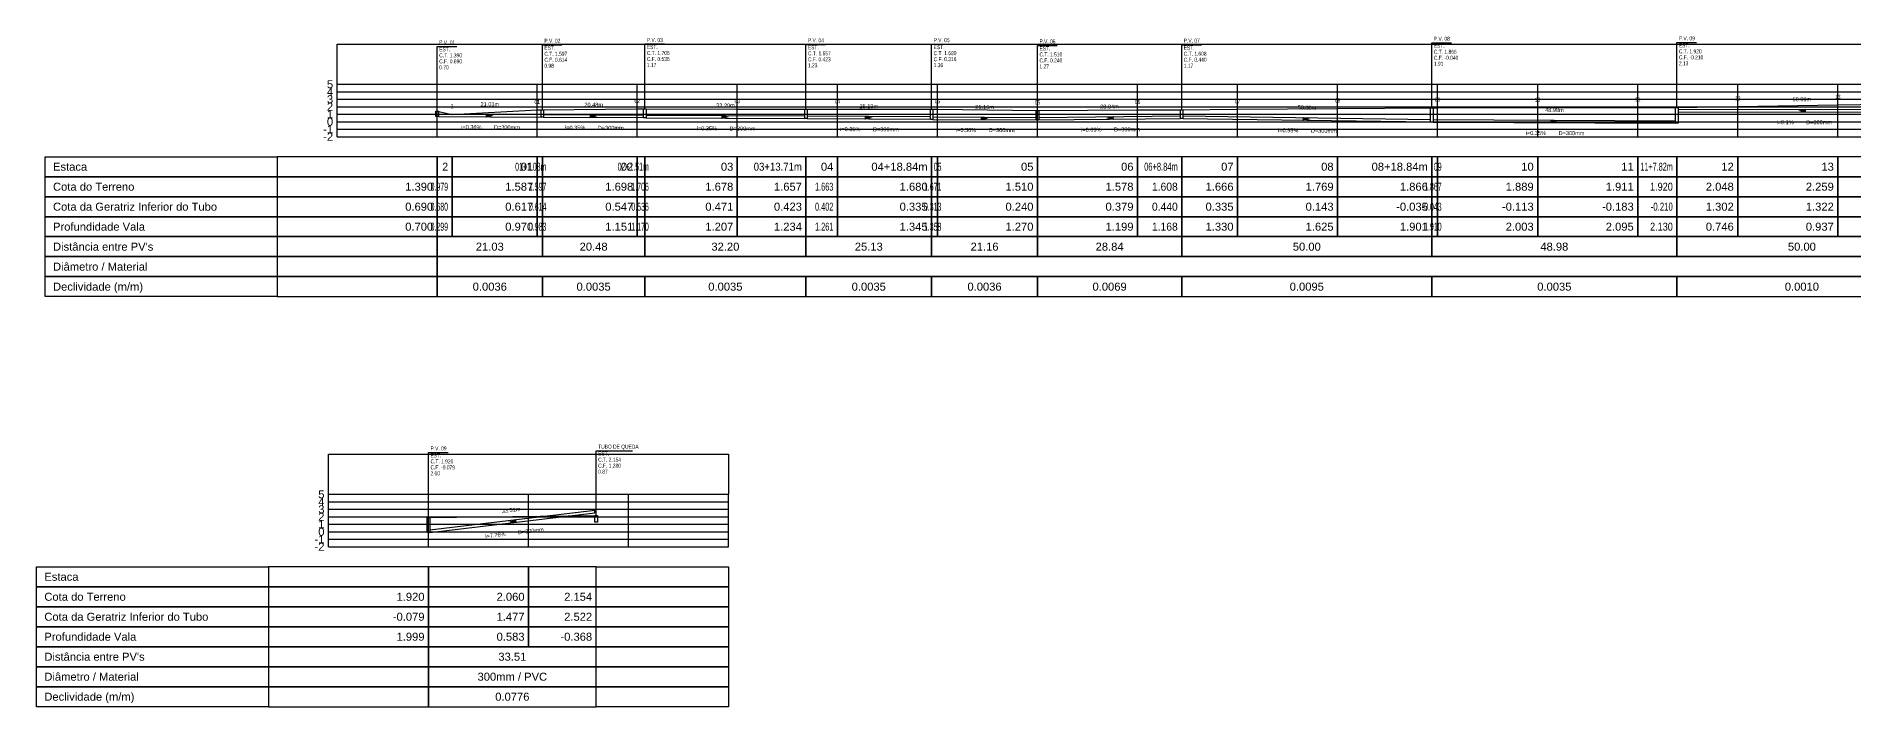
# Model space of a CAD drawing. Extents: x -160 to 364724, y -100 to 7353297.
# Drawn here: x 360041.5 to 360404.8, y 7350579.2 to 7350713.3 of the extents above; entities that cross this region are included whole.
import ezdxf
from ezdxf.enums import TextEntityAlignment as Align

# ---------------------------------------------------------------- set-up
doc = ezdxf.new("R2010")
doc.units = 0
doc.header["$LTSCALE"] = 5
for name, color, linetype in [('PS_IND_COMPRIMENTO', 7, 'Continuous'), ('PS_IND_DIAMETRO', 7, 'Continuous'), ('PS_IND_FLUXO', 3, 'Continuous'), ('PS_IND_INCLINACAO', 7, 'Continuous'), ('PS_PERFIL_CAIXAS', 7, 'Continuous'), ('PS_PERFIL_COTA_LIN', 7, 'Continuous'), ('PS_PERFIL_COTA_TXT', 5, 'Continuous'), ('PS_PERFIL_GRADE', 8, 'Continuous'), ('PS_PERFIL_TERRENO', 3, 'Continuous'), ('PS_PERFIL_TUBO', 7, 'Continuous'), ('PS_PONTOS_IDENTIFICACAO_LIN', 7, 'Continuous'), ('PS_PONTOS_IDENTIFICACAO_TXT', 7, 'Continuous')]:
    doc.layers.add(name, color=color, linetype=linetype)
doc.styles.get("Standard").update_dxf_attribs({"font": 'arial.ttf'})

# ---------------------------------------------------------------- blocks, each defined once
blk = doc.blocks.new('*U307')
at = {"layer": 'PS_PERFIL_GRADE', "linetype": 'Continuous'}
for p, q in [((0, 0), (0, 10.5)), ((0, 10.5), (760, 10.5)), ((0, 9), (760, 9)), ((0, 7.5), (760, 7.5)), ((20, 0), (20, 10.5)), ((40, 0), (40, 10.5)), ((60, 0), (60, 10.5)), ((80, 0), (80, 10.5)), ((100, 0), (100, 10.5)), ((120, 0), (120, 10.5)), ((140, 0), (140, 10.5)), ((160, 0), (160, 10.5)), ((180, 0), (180, 10.5)), ((200, 0), (200, 10.5)), ((220, 0), (220, 10.5)), ((240, 0), (240, 10.5)), ((260, 0), (260, 10.5)), ((280, 0), (280, 10.5)), ((300, 0), (300, 10.5)), ((320, 0), (320, 10.5)), ((340, 0), (340, 10.5)), ((360, 0), (360, 10.5)), ((380, 0), (380, 10.5)), ((400, 0), (400, 10.5)), ((420, 0), (420, 10.5)), ((440, 0), (440, 10.5)), ((460, 0), (460, 10.5)), ((480, 0), (480, 10.5)), ((500, 0), (500, 10.5)), ((520, 0), (520, 10.5)), ((540, 0), (540, 10.5)), ((560, 0), (560, 10.5)), ((580, 0), (580, 10.5)), ((600, 0), (600, 10.5)), ((620, 0), (620, 10.5)), ((640, 0), (640, 10.5)), ((660, 0), (660, 10.5)), ((680, 0), (680, 10.5)), ((700, 0), (700, 10.5)), ((720, 0), (720, 10.5)), ((740, 0), (740, 10.5)), ((760, 0), (760, 10.5)), ((0, 6), (760, 6)), ((0, 4.5), (760, 4.5)), ((0, 3), (760, 3)), ((0, 1.5), (760, 1.5)), ((0, 0), (760, 0))]:
    blk.add_line(p, q, dxfattribs=at)
blk.add_lwpolyline([(0, 10.5), (0, 18.5), (760, 18.5), (760, 10.5)], dxfattribs=at)
at = {"layer": 'PS_PERFIL_GRADE'}
for s, p in [('5', (-0.8, 10.5)), ('4', (-0.8, 9)), ('3', (-0.8, 7.5)), ('0', (-0.8, 3)), ('2', (-0.8, 6)), ('1', (-0.8, 4.5)), ('-1', (-0.8, 1.5)), ('-2', (-0.8, 0))]:
    blk.add_text(s, height=1.6, dxfattribs=at).set_placement(p, align=Align.MIDDLE_RIGHT)
blk = doc.blocks.new('*U310')
at = {"layer": 'PS_PERFIL_GRADE', "linetype": 'Continuous'}
for p, q in [((0, 0), (0, 10.5)), ((0, 10.5), (80, 10.5)), ((0, 9), (80, 9)), ((0, 7.5), (80, 7.5)), ((20, 0), (20, 10.5)), ((40, 0), (40, 10.5)), ((60, 0), (60, 10.5)), ((80, 0), (80, 10.5)), ((0, 6), (80, 6)), ((0, 4.5), (80, 4.5)), ((0, 3), (80, 3)), ((0, 1.5), (80, 1.5)), ((0, 0), (80, 0))]:
    blk.add_line(p, q, dxfattribs=at)
blk.add_lwpolyline([(0, 10.5), (0, 18.5), (80, 18.5), (80, 10.5)], dxfattribs=at)
at = {"layer": 'PS_PERFIL_GRADE'}
for s, p in [('5', (-0.8, 10.5)), ('4', (-0.8, 9)), ('3', (-0.8, 7.5)), ('0', (-0.8, 3)), ('2', (-0.8, 6)), ('1', (-0.8, 4.5)), ('-1', (-0.8, 1.5)), ('-2', (-0.8, 0))]:
    blk.add_text(s, height=1.6, dxfattribs=at).set_placement(p, align=Align.MIDDLE_RIGHT)

msp = doc.modelspace()

# ---------------------------------------------------------------- linework, layer by layer
at = {"layer": 'PS_IND_FLUXO'}
for points in [[(360131.328, 7350697.426, 0.8, 0, 0), (360132.928, 7350697.417, 0, 0, 0)], [(360152.083, 7350697.315, 0.8, 0, 0), (360153.682, 7350697.306, 0, 0, 0)], [(360178.424, 7350697.167, 0.8, 0, 0), (360180.024, 7350697.158, 0, 0, 0)], [(360207.09, 7350697.016, 0.8, 0, 0), (360208.69, 7350697.008, 0, 0, 0)], [(360230.234, 7350696.865, 0.8, 0, 0), (360231.834, 7350696.856, 0, 0, 0)], [(360256.834, 7350696.962, 0.8, 0, 0), (360255.234, 7350696.945, 0, 0, 0)], [(360294.657, 7350696.758, 0.8, 0, 0), (360296.257, 7350696.735, 0, 0, 0)], [(360344.145, 7350696.26, 0.8, 0, 0), (360345.745, 7350696.251, 0, 0, 0)], [(360395.232, 7350698.417, 0.8, 0, 0), (360393.632, 7350698.414, 0, 0, 0)], [(360137.43, 7350616.315, 0.8, 0, 0), (360135.841, 7350616.127, 0, 0, 0)]]:
    msp.add_lwpolyline(points, format="xyseb", dxfattribs=at)
at = {"layer": 'PS_PERFIL_CAIXAS', "linetype": 'Continuous'}
for points in [[(360121.362, 7350698.303), (360121.862, 7350698.303), (360121.862, 7350697.253), (360121.362, 7350697.253)], [(360142.393, 7350698.614), (360142.893, 7350698.614), (360142.893, 7350697.139), (360142.393, 7350697.139)], [(360162.872, 7350698.777), (360163.372, 7350698.777), (360163.372, 7350697.022), (360162.872, 7350697.022)], [(360195.076, 7350698.704), (360195.576, 7350698.704), (360195.576, 7350696.853), (360195.076, 7350696.853)], [(360220.205, 7350698.738), (360220.705, 7350698.738), (360220.705, 7350696.692), (360220.205, 7350696.692)], [(360241.362, 7350698.483), (360241.862, 7350698.483), (360241.862, 7350696.578), (360241.362, 7350696.578)], [(360270.207, 7350698.63), (360270.707, 7350698.63), (360270.707, 7350696.878), (360270.207, 7350696.878)], [(360320.207, 7350699.017), (360320.707, 7350699.017), (360320.707, 7350696.158), (360320.207, 7350696.158)], [(360369.182, 7350699.098), (360369.682, 7350699.098), (360369.682, 7350695.903), (360369.182, 7350695.903)], [(360119.629, 7350617.044), (360120.129, 7350617.044), (360120.129, 7350614.045), (360119.629, 7350614.045)], [(360153.142, 7350617.395), (360153.642, 7350617.395), (360153.642, 7350616.084), (360153.142, 7350616.084)]]:
    msp.add_lwpolyline(points, close=True, dxfattribs=at)
at = {"layer": 'PS_PERFIL_COTA_LIN', "linetype": 'Continuous'}
for points in [[(360089.612, 7350689.218), (360089.612, 7350685.218), (360043.212, 7350685.218), (360043.212, 7350689.218)], [(360089.612, 7350689.218), (360089.612, 7350685.218), (360121.612, 7350685.218), (360121.612, 7350689.218)], [(360121.612, 7350689.218), (360121.612, 7350685.218), (360124.587, 7350685.218), (360124.587, 7350689.218)], [(360124.587, 7350689.218), (360124.587, 7350685.218), (360141.612, 7350685.218), (360141.612, 7350689.218)], [(360141.612, 7350689.218), (360141.612, 7350685.218), (360142.643, 7350685.218), (360142.643, 7350689.218)], [(360142.643, 7350689.218), (360142.643, 7350685.218), (360161.612, 7350685.218), (360161.612, 7350689.218)], [(360161.612, 7350689.218), (360161.612, 7350685.218), (360163.122, 7350685.218), (360163.122, 7350689.218)], [(360163.122, 7350689.218), (360163.122, 7350685.218), (360181.612, 7350685.218), (360181.612, 7350689.218)], [(360181.612, 7350689.218), (360181.612, 7350685.218), (360195.326, 7350685.218), (360195.326, 7350689.218)], [(360195.326, 7350689.218), (360195.326, 7350685.218), (360201.612, 7350685.218), (360201.612, 7350689.218)], [(360201.612, 7350689.218), (360201.612, 7350685.218), (360220.455, 7350685.218), (360220.455, 7350689.218)], [(360220.455, 7350689.218), (360220.455, 7350685.218), (360221.612, 7350685.218), (360221.612, 7350689.218)], [(360221.612, 7350689.218), (360221.612, 7350685.218), (360241.612, 7350685.218), (360241.612, 7350689.218)], [(360241.612, 7350689.218), (360241.612, 7350685.218), (360261.612, 7350685.218), (360261.612, 7350689.218)], [(360261.612, 7350689.218), (360261.612, 7350685.218), (360270.457, 7350685.218), (360270.457, 7350689.218)], [(360270.457, 7350689.218), (360270.457, 7350685.218), (360281.612, 7350685.218), (360281.612, 7350689.218)], [(360281.612, 7350689.218), (360281.612, 7350685.218), (360301.612, 7350685.218), (360301.612, 7350689.218)], [(360301.612, 7350689.218), (360301.612, 7350685.218), (360320.457, 7350685.218), (360320.457, 7350689.218)], [(360320.457, 7350689.218), (360320.457, 7350685.218), (360321.612, 7350685.218), (360321.612, 7350689.218)], [(360321.612, 7350689.218), (360321.612, 7350685.218), (360341.612, 7350685.218), (360341.612, 7350689.218)], [(360341.612, 7350689.218), (360341.612, 7350685.218), (360361.612, 7350685.218), (360361.612, 7350689.218)], [(360361.612, 7350689.218), (360361.612, 7350685.218), (360369.432, 7350685.218), (360369.432, 7350689.218)], [(360369.432, 7350689.218), (360369.432, 7350685.218), (360381.612, 7350685.218), (360381.612, 7350689.218)], [(360381.612, 7350689.218), (360381.612, 7350685.218), (360401.612, 7350685.218), (360401.612, 7350689.218)], [(360401.612, 7350689.218), (360401.612, 7350685.218), (360419.432, 7350685.218), (360419.432, 7350689.218)], [(360089.612, 7350685.218), (360089.612, 7350681.218), (360043.212, 7350681.218), (360043.212, 7350685.218)], [(360089.612, 7350685.218), (360089.612, 7350681.218), (360121.612, 7350681.218), (360121.612, 7350685.218)], [(360121.612, 7350685.218), (360121.612, 7350681.218), (360124.587, 7350681.218), (360124.587, 7350685.218)], [(360124.587, 7350685.218), (360124.587, 7350681.218), (360141.612, 7350681.218), (360141.612, 7350685.218)], [(360141.612, 7350685.218), (360141.612, 7350681.218), (360142.643, 7350681.218), (360142.643, 7350685.218)], [(360142.643, 7350685.218), (360142.643, 7350681.218), (360161.612, 7350681.218), (360161.612, 7350685.218)], [(360161.612, 7350685.218), (360161.612, 7350681.218), (360163.122, 7350681.218), (360163.122, 7350685.218)], [(360163.122, 7350685.218), (360163.122, 7350681.218), (360181.612, 7350681.218), (360181.612, 7350685.218)], [(360181.612, 7350685.218), (360181.612, 7350681.218), (360195.326, 7350681.218), (360195.326, 7350685.218)], [(360195.326, 7350685.218), (360195.326, 7350681.218), (360201.612, 7350681.218), (360201.612, 7350685.218)], [(360201.612, 7350685.218), (360201.612, 7350681.218), (360220.455, 7350681.218), (360220.455, 7350685.218)], [(360220.455, 7350685.218), (360220.455, 7350681.218), (360221.612, 7350681.218), (360221.612, 7350685.218)], [(360221.612, 7350685.218), (360221.612, 7350681.218), (360241.612, 7350681.218), (360241.612, 7350685.218)], [(360241.612, 7350685.218), (360241.612, 7350681.218), (360261.612, 7350681.218), (360261.612, 7350685.218)], [(360261.612, 7350685.218), (360261.612, 7350681.218), (360270.457, 7350681.218), (360270.457, 7350685.218)], [(360270.457, 7350685.218), (360270.457, 7350681.218), (360281.612, 7350681.218), (360281.612, 7350685.218)], [(360281.612, 7350685.218), (360281.612, 7350681.218), (360301.612, 7350681.218), (360301.612, 7350685.218)], [(360301.612, 7350685.218), (360301.612, 7350681.218), (360320.457, 7350681.218), (360320.457, 7350685.218)], [(360320.457, 7350685.218), (360320.457, 7350681.218), (360321.612, 7350681.218), (360321.612, 7350685.218)], [(360321.612, 7350685.218), (360321.612, 7350681.218), (360341.612, 7350681.218), (360341.612, 7350685.218)], [(360341.612, 7350685.218), (360341.612, 7350681.218), (360361.612, 7350681.218), (360361.612, 7350685.218)], [(360361.612, 7350685.218), (360361.612, 7350681.218), (360369.432, 7350681.218), (360369.432, 7350685.218)], [(360369.432, 7350685.218), (360369.432, 7350681.218), (360381.612, 7350681.218), (360381.612, 7350685.218)], [(360381.612, 7350685.218), (360381.612, 7350681.218), (360401.612, 7350681.218), (360401.612, 7350685.218)], [(360401.612, 7350685.218), (360401.612, 7350681.218), (360419.432, 7350681.218), (360419.432, 7350685.218)], [(360089.612, 7350681.218), (360089.612, 7350677.218), (360043.212, 7350677.218), (360043.212, 7350681.218)], [(360089.612, 7350681.218), (360089.612, 7350677.218), (360121.612, 7350677.218), (360121.612, 7350681.218)], [(360121.612, 7350681.218), (360121.612, 7350677.218), (360124.587, 7350677.218), (360124.587, 7350681.218)], [(360124.587, 7350681.218), (360124.587, 7350677.218), (360141.612, 7350677.218), (360141.612, 7350681.218)], [(360141.612, 7350681.218), (360141.612, 7350677.218), (360142.643, 7350677.218), (360142.643, 7350681.218)], [(360142.643, 7350681.218), (360142.643, 7350677.218), (360161.612, 7350677.218), (360161.612, 7350681.218)], [(360161.612, 7350681.218), (360161.612, 7350677.218), (360163.122, 7350677.218), (360163.122, 7350681.218)], [(360163.122, 7350681.218), (360163.122, 7350677.218), (360181.612, 7350677.218), (360181.612, 7350681.218)], [(360181.612, 7350681.218), (360181.612, 7350677.218), (360195.326, 7350677.218), (360195.326, 7350681.218)], [(360195.326, 7350681.218), (360195.326, 7350677.218), (360201.612, 7350677.218), (360201.612, 7350681.218)], [(360201.612, 7350681.218), (360201.612, 7350677.218), (360220.455, 7350677.218), (360220.455, 7350681.218)], [(360220.455, 7350681.218), (360220.455, 7350677.218), (360221.612, 7350677.218), (360221.612, 7350681.218)], [(360221.612, 7350681.218), (360221.612, 7350677.218), (360241.612, 7350677.218), (360241.612, 7350681.218)], [(360241.612, 7350681.218), (360241.612, 7350677.218), (360261.612, 7350677.218), (360261.612, 7350681.218)], [(360261.612, 7350681.218), (360261.612, 7350677.218), (360270.457, 7350677.218), (360270.457, 7350681.218)], [(360270.457, 7350681.218), (360270.457, 7350677.218), (360281.612, 7350677.218), (360281.612, 7350681.218)], [(360281.612, 7350681.218), (360281.612, 7350677.218), (360301.612, 7350677.218), (360301.612, 7350681.218)], [(360301.612, 7350681.218), (360301.612, 7350677.218), (360320.457, 7350677.218), (360320.457, 7350681.218)], [(360320.457, 7350681.218), (360320.457, 7350677.218), (360321.612, 7350677.218), (360321.612, 7350681.218)], [(360321.612, 7350681.218), (360321.612, 7350677.218), (360341.612, 7350677.218), (360341.612, 7350681.218)], [(360341.612, 7350681.218), (360341.612, 7350677.218), (360361.612, 7350677.218), (360361.612, 7350681.218)], [(360361.612, 7350681.218), (360361.612, 7350677.218), (360369.432, 7350677.218), (360369.432, 7350681.218)], [(360369.432, 7350681.218), (360369.432, 7350677.218), (360381.612, 7350677.218), (360381.612, 7350681.218)], [(360381.612, 7350681.218), (360381.612, 7350677.218), (360401.612, 7350677.218), (360401.612, 7350681.218)], [(360401.612, 7350681.218), (360401.612, 7350677.218), (360419.432, 7350677.218), (360419.432, 7350681.218)], [(360089.612, 7350677.218), (360089.612, 7350673.218), (360043.212, 7350673.218), (360043.212, 7350677.218)], [(360089.612, 7350677.218), (360089.612, 7350673.218), (360121.612, 7350673.218), (360121.612, 7350677.218)], [(360121.612, 7350677.218), (360121.612, 7350673.218), (360124.587, 7350673.218), (360124.587, 7350677.218)], [(360124.587, 7350677.218), (360124.587, 7350673.218), (360141.612, 7350673.218), (360141.612, 7350677.218)], [(360141.612, 7350677.218), (360141.612, 7350673.218), (360142.643, 7350673.218), (360142.643, 7350677.218)], [(360142.643, 7350677.218), (360142.643, 7350673.218), (360161.612, 7350673.218), (360161.612, 7350677.218)], [(360161.612, 7350677.218), (360161.612, 7350673.218), (360163.122, 7350673.218), (360163.122, 7350677.218)], [(360163.122, 7350677.218), (360163.122, 7350673.218), (360181.612, 7350673.218), (360181.612, 7350677.218)], [(360181.612, 7350677.218), (360181.612, 7350673.218), (360195.326, 7350673.218), (360195.326, 7350677.218)], [(360195.326, 7350677.218), (360195.326, 7350673.218), (360201.612, 7350673.218), (360201.612, 7350677.218)], [(360201.612, 7350677.218), (360201.612, 7350673.218), (360220.455, 7350673.218), (360220.455, 7350677.218)], [(360220.455, 7350677.218), (360220.455, 7350673.218), (360221.612, 7350673.218), (360221.612, 7350677.218)], [(360221.612, 7350677.218), (360221.612, 7350673.218), (360241.612, 7350673.218), (360241.612, 7350677.218)], [(360241.612, 7350677.218), (360241.612, 7350673.218), (360261.612, 7350673.218), (360261.612, 7350677.218)], [(360261.612, 7350677.218), (360261.612, 7350673.218), (360270.457, 7350673.218), (360270.457, 7350677.218)], [(360270.457, 7350677.218), (360270.457, 7350673.218), (360281.612, 7350673.218), (360281.612, 7350677.218)], [(360281.612, 7350677.218), (360281.612, 7350673.218), (360301.612, 7350673.218), (360301.612, 7350677.218)], [(360301.612, 7350677.218), (360301.612, 7350673.218), (360320.457, 7350673.218), (360320.457, 7350677.218)], [(360320.457, 7350677.218), (360320.457, 7350673.218), (360321.612, 7350673.218), (360321.612, 7350677.218)], [(360321.612, 7350677.218), (360321.612, 7350673.218), (360341.612, 7350673.218), (360341.612, 7350677.218)], [(360341.612, 7350677.218), (360341.612, 7350673.218), (360361.612, 7350673.218), (360361.612, 7350677.218)], [(360361.612, 7350677.218), (360361.612, 7350673.218), (360369.432, 7350673.218), (360369.432, 7350677.218)], [(360369.432, 7350677.218), (360369.432, 7350673.218), (360381.612, 7350673.218), (360381.612, 7350677.218)], [(360381.612, 7350677.218), (360381.612, 7350673.218), (360401.612, 7350673.218), (360401.612, 7350677.218)], [(360401.612, 7350677.218), (360401.612, 7350673.218), (360419.432, 7350673.218), (360419.432, 7350677.218)], [(360089.612, 7350673.218), (360089.612, 7350669.218), (360043.212, 7350669.218), (360043.212, 7350673.218)], [(360089.612, 7350673.218), (360089.612, 7350669.218), (360121.612, 7350669.218), (360121.612, 7350673.218)], [(360121.612, 7350673.218), (360121.612, 7350669.218), (360142.643, 7350669.218), (360142.643, 7350673.218)], [(360142.643, 7350673.218), (360142.643, 7350669.218), (360163.122, 7350669.218), (360163.122, 7350673.218)], [(360163.122, 7350673.218), (360163.122, 7350669.218), (360195.326, 7350669.218), (360195.326, 7350673.218)], [(360195.326, 7350673.218), (360195.326, 7350669.218), (360220.455, 7350669.218), (360220.455, 7350673.218)], [(360220.455, 7350673.218), (360220.455, 7350669.218), (360241.612, 7350669.218), (360241.612, 7350673.218)], [(360241.612, 7350673.218), (360241.612, 7350669.218), (360270.457, 7350669.218), (360270.457, 7350673.218)], [(360270.457, 7350673.218), (360270.457, 7350669.218), (360320.457, 7350669.218), (360320.457, 7350673.218)], [(360320.457, 7350673.218), (360320.457, 7350669.218), (360369.432, 7350669.218), (360369.432, 7350673.218)], [(360369.432, 7350673.218), (360369.432, 7350669.218), (360419.432, 7350669.218), (360419.432, 7350673.218)], [(360089.612, 7350669.218), (360089.612, 7350665.218), (360043.212, 7350665.218), (360043.212, 7350669.218)], [(360089.612, 7350669.218), (360089.612, 7350665.218), (360121.612, 7350665.218), (360121.612, 7350669.218)], [(360121.612, 7350669.218), (360121.612, 7350665.218), (360836.621, 7350665.218), (360836.621, 7350669.218)], [(360089.612, 7350665.218), (360089.612, 7350661.218), (360043.212, 7350661.218), (360043.212, 7350665.218)], [(360089.612, 7350665.218), (360089.612, 7350661.218), (360121.612, 7350661.218), (360121.612, 7350665.218)], [(360121.612, 7350665.218), (360121.612, 7350661.218), (360142.643, 7350661.218), (360142.643, 7350665.218)], [(360142.643, 7350665.218), (360142.643, 7350661.218), (360163.122, 7350661.218), (360163.122, 7350665.218)], [(360163.122, 7350665.218), (360163.122, 7350661.218), (360195.326, 7350661.218), (360195.326, 7350665.218)], [(360195.326, 7350665.218), (360195.326, 7350661.218), (360220.455, 7350661.218), (360220.455, 7350665.218)], [(360220.455, 7350665.218), (360220.455, 7350661.218), (360241.612, 7350661.218), (360241.612, 7350665.218)], [(360241.612, 7350665.218), (360241.612, 7350661.218), (360270.457, 7350661.218), (360270.457, 7350665.218)], [(360270.457, 7350665.218), (360270.457, 7350661.218), (360320.457, 7350661.218), (360320.457, 7350665.218)], [(360320.457, 7350665.218), (360320.457, 7350661.218), (360369.432, 7350661.218), (360369.432, 7350665.218)], [(360369.432, 7350665.218), (360369.432, 7350661.218), (360419.432, 7350661.218), (360419.432, 7350665.218)], [(360087.879, 7350607.164), (360087.879, 7350603.164), (360041.479, 7350603.164), (360041.479, 7350607.164)], [(360087.879, 7350607.164), (360087.879, 7350603.164), (360119.879, 7350603.164), (360119.879, 7350607.164)], [(360119.879, 7350607.164), (360119.879, 7350603.164), (360139.879, 7350603.164), (360139.879, 7350607.164)], [(360139.879, 7350607.164), (360139.879, 7350603.164), (360153.392, 7350603.164), (360153.392, 7350607.164)], [(360179.879, 7350607.164), (360179.879, 7350603.164), (360153.392, 7350603.164), (360153.392, 7350607.164)], [(360087.879, 7350603.164), (360087.879, 7350599.164), (360041.479, 7350599.164), (360041.479, 7350603.164)], [(360087.879, 7350603.164), (360087.879, 7350599.164), (360119.879, 7350599.164), (360119.879, 7350603.164)], [(360119.879, 7350603.164), (360119.879, 7350599.164), (360139.879, 7350599.164), (360139.879, 7350603.164)], [(360139.879, 7350603.164), (360139.879, 7350599.164), (360153.392, 7350599.164), (360153.392, 7350603.164)], [(360179.879, 7350603.164), (360179.879, 7350599.164), (360153.392, 7350599.164), (360153.392, 7350603.164)], [(360087.879, 7350599.164), (360087.879, 7350595.164), (360041.479, 7350595.164), (360041.479, 7350599.164)], [(360087.879, 7350599.164), (360087.879, 7350595.164), (360119.879, 7350595.164), (360119.879, 7350599.164)], [(360119.879, 7350599.164), (360119.879, 7350595.164), (360139.879, 7350595.164), (360139.879, 7350599.164)], [(360139.879, 7350599.164), (360139.879, 7350595.164), (360153.392, 7350595.164), (360153.392, 7350599.164)], [(360179.879, 7350599.164), (360179.879, 7350595.164), (360153.392, 7350595.164), (360153.392, 7350599.164)], [(360087.879, 7350595.164), (360087.879, 7350591.164), (360041.479, 7350591.164), (360041.479, 7350595.164)], [(360087.879, 7350595.164), (360087.879, 7350591.164), (360119.879, 7350591.164), (360119.879, 7350595.164)], [(360119.879, 7350595.164), (360119.879, 7350591.164), (360139.879, 7350591.164), (360139.879, 7350595.164)], [(360139.879, 7350595.164), (360139.879, 7350591.164), (360153.392, 7350591.164), (360153.392, 7350595.164)], [(360179.879, 7350595.164), (360179.879, 7350591.164), (360153.392, 7350591.164), (360153.392, 7350595.164)], [(360087.879, 7350591.164), (360087.879, 7350587.164), (360041.479, 7350587.164), (360041.479, 7350591.164)], [(360087.879, 7350591.164), (360087.879, 7350587.164), (360119.879, 7350587.164), (360119.879, 7350591.164)], [(360119.879, 7350591.164), (360119.879, 7350587.164), (360153.392, 7350587.164), (360153.392, 7350591.164)], [(360179.879, 7350591.164), (360179.879, 7350587.164), (360153.392, 7350587.164), (360153.392, 7350591.164)], [(360087.879, 7350587.164), (360087.879, 7350583.164), (360041.479, 7350583.164), (360041.479, 7350587.164)], [(360087.879, 7350587.164), (360087.879, 7350583.164), (360119.879, 7350583.164), (360119.879, 7350587.164)], [(360119.879, 7350587.164), (360119.879, 7350583.164), (360153.392, 7350583.164), (360153.392, 7350587.164)], [(360179.879, 7350587.164), (360179.879, 7350583.164), (360153.392, 7350583.164), (360153.392, 7350587.164)], [(360087.879, 7350583.164), (360087.879, 7350579.164), (360041.479, 7350579.164), (360041.479, 7350583.164)], [(360087.879, 7350583.164), (360087.879, 7350579.164), (360119.879, 7350579.164), (360119.879, 7350583.164)], [(360119.879, 7350583.164), (360119.879, 7350579.164), (360153.392, 7350579.164), (360153.392, 7350583.164)], [(360179.879, 7350583.164), (360179.879, 7350579.164), (360153.392, 7350579.164), (360153.392, 7350583.164)]]:
    msp.add_lwpolyline(points, close=True, dxfattribs=at)
for points in [[(360121.612, 7350673.218), (360124.587, 7350673.218)], [(360124.587, 7350673.218), (360141.612, 7350673.218)], [(360142.643, 7350673.218), (360161.612, 7350673.218)], [(360163.122, 7350673.218), (360181.612, 7350673.218)], [(360181.612, 7350673.218), (360195.326, 7350673.218)], [(360201.612, 7350673.218), (360220.455, 7350673.218)], [(360241.612, 7350673.218), (360261.612, 7350673.218)], [(360270.457, 7350673.218), (360281.612, 7350673.218)], [(360281.612, 7350673.218), (360301.612, 7350673.218)], [(360301.612, 7350673.218), (360320.457, 7350673.218)], [(360321.612, 7350673.218), (360341.612, 7350673.218)], [(360341.612, 7350673.218), (360361.612, 7350673.218)], [(360361.612, 7350673.218), (360369.432, 7350673.218)], [(360381.612, 7350673.218), (360401.612, 7350673.218)], [(360089.612, 7350669.218), (360121.612, 7350669.218)], [(360121.612, 7350669.218), (360124.587, 7350669.218)], [(360121.612, 7350669.218), (360124.587, 7350669.218)], [(360124.587, 7350669.218), (360141.612, 7350669.218)], [(360124.587, 7350669.218), (360141.612, 7350669.218)], [(360141.612, 7350669.218), (360142.643, 7350669.218)], [(360142.643, 7350669.218), (360161.612, 7350669.218)], [(360142.643, 7350669.218), (360161.612, 7350669.218)], [(360161.612, 7350669.218), (360163.122, 7350669.218)], [(360163.122, 7350669.218), (360181.612, 7350669.218)], [(360163.122, 7350669.218), (360181.612, 7350669.218)], [(360181.612, 7350669.218), (360195.326, 7350669.218)], [(360181.612, 7350669.218), (360195.326, 7350669.218)], [(360195.326, 7350669.218), (360201.612, 7350669.218)], [(360201.612, 7350669.218), (360220.455, 7350669.218)], [(360201.612, 7350669.218), (360220.455, 7350669.218)], [(360220.455, 7350669.218), (360221.612, 7350669.218)], [(360221.612, 7350669.218), (360241.612, 7350669.218)], [(360241.612, 7350669.218), (360261.612, 7350669.218)], [(360241.612, 7350669.218), (360261.612, 7350669.218)], [(360261.612, 7350669.218), (360270.457, 7350669.218)], [(360270.457, 7350669.218), (360281.612, 7350669.218)], [(360270.457, 7350669.218), (360281.612, 7350669.218)], [(360281.612, 7350669.218), (360301.612, 7350669.218)], [(360281.612, 7350669.218), (360301.612, 7350669.218)], [(360301.612, 7350669.218), (360320.457, 7350669.218)], [(360301.612, 7350669.218), (360320.457, 7350669.218)], [(360320.457, 7350669.218), (360321.612, 7350669.218)], [(360321.612, 7350669.218), (360341.612, 7350669.218)], [(360321.612, 7350669.218), (360341.612, 7350669.218)], [(360341.612, 7350669.218), (360361.612, 7350669.218)], [(360341.612, 7350669.218), (360361.612, 7350669.218)], [(360361.612, 7350669.218), (360369.432, 7350669.218)], [(360361.612, 7350669.218), (360369.432, 7350669.218)], [(360369.432, 7350669.218), (360381.612, 7350669.218)], [(360381.612, 7350669.218), (360401.612, 7350669.218)], [(360381.612, 7350669.218), (360401.612, 7350669.218)], [(360401.612, 7350669.218), (360419.432, 7350669.218)], [(360089.612, 7350665.218), (360121.612, 7350665.218)], [(360121.612, 7350665.218), (360124.587, 7350665.218)], [(360121.612, 7350665.218), (360124.587, 7350665.218)], [(360124.587, 7350665.218), (360141.612, 7350665.218)], [(360124.587, 7350665.218), (360141.612, 7350665.218)], [(360141.612, 7350665.218), (360142.643, 7350665.218)], [(360142.643, 7350665.218), (360161.612, 7350665.218)], [(360142.643, 7350665.218), (360161.612, 7350665.218)], [(360161.612, 7350665.218), (360163.122, 7350665.218)], [(360163.122, 7350665.218), (360181.612, 7350665.218)], [(360163.122, 7350665.218), (360181.612, 7350665.218)], [(360181.612, 7350665.218), (360195.326, 7350665.218)], [(360181.612, 7350665.218), (360195.326, 7350665.218)], [(360195.326, 7350665.218), (360201.612, 7350665.218)], [(360201.612, 7350665.218), (360220.455, 7350665.218)], [(360201.612, 7350665.218), (360220.455, 7350665.218)], [(360220.455, 7350665.218), (360221.612, 7350665.218)], [(360221.612, 7350665.218), (360241.612, 7350665.218)], [(360241.612, 7350665.218), (360261.612, 7350665.218)], [(360241.612, 7350665.218), (360261.612, 7350665.218)], [(360261.612, 7350665.218), (360270.457, 7350665.218)], [(360270.457, 7350665.218), (360281.612, 7350665.218)], [(360270.457, 7350665.218), (360281.612, 7350665.218)], [(360281.612, 7350665.218), (360301.612, 7350665.218)], [(360281.612, 7350665.218), (360301.612, 7350665.218)], [(360301.612, 7350665.218), (360320.457, 7350665.218)], [(360301.612, 7350665.218), (360320.457, 7350665.218)], [(360320.457, 7350665.218), (360321.612, 7350665.218)], [(360321.612, 7350665.218), (360341.612, 7350665.218)], [(360321.612, 7350665.218), (360341.612, 7350665.218)], [(360341.612, 7350665.218), (360361.612, 7350665.218)], [(360341.612, 7350665.218), (360361.612, 7350665.218)], [(360361.612, 7350665.218), (360369.432, 7350665.218)], [(360361.612, 7350665.218), (360369.432, 7350665.218)], [(360369.432, 7350665.218), (360381.612, 7350665.218)], [(360381.612, 7350665.218), (360401.612, 7350665.218)], [(360381.612, 7350665.218), (360401.612, 7350665.218)], [(360401.612, 7350665.218), (360419.432, 7350665.218)], [(360121.612, 7350661.218), (360124.587, 7350661.218)], [(360124.587, 7350661.218), (360141.612, 7350661.218)], [(360142.643, 7350661.218), (360161.612, 7350661.218)], [(360163.122, 7350661.218), (360181.612, 7350661.218)], [(360181.612, 7350661.218), (360195.326, 7350661.218)], [(360201.612, 7350661.218), (360220.455, 7350661.218)], [(360241.612, 7350661.218), (360261.612, 7350661.218)], [(360270.457, 7350661.218), (360281.612, 7350661.218)], [(360281.612, 7350661.218), (360301.612, 7350661.218)], [(360301.612, 7350661.218), (360320.457, 7350661.218)], [(360321.612, 7350661.218), (360341.612, 7350661.218)], [(360341.612, 7350661.218), (360361.612, 7350661.218)], [(360361.612, 7350661.218), (360369.432, 7350661.218)], [(360381.612, 7350661.218), (360401.612, 7350661.218)], [(360119.879, 7350591.164), (360139.879, 7350591.164)], [(360139.879, 7350591.164), (360153.392, 7350591.164)], [(360119.879, 7350587.164), (360139.879, 7350587.164)], [(360119.879, 7350587.164), (360139.879, 7350587.164)], [(360139.879, 7350587.164), (360153.392, 7350587.164)], [(360139.879, 7350587.164), (360153.392, 7350587.164)], [(360119.879, 7350583.164), (360139.879, 7350583.164)], [(360119.879, 7350583.164), (360139.879, 7350583.164)], [(360139.879, 7350583.164), (360153.392, 7350583.164)], [(360139.879, 7350583.164), (360153.392, 7350583.164)], [(360119.879, 7350579.164), (360139.879, 7350579.164)], [(360139.879, 7350579.164), (360153.392, 7350579.164)]]:
    msp.add_lwpolyline(points, dxfattribs=at)
at = {"layer": 'PS_PERFIL_TERRENO', "linetype": 'Continuous'}
for points in [[(360121.612, 7350698.303), (360124.587, 7350697.687), (360124.587, 7350697.687), (360141.612, 7350698.598), (360141.612, 7350698.598), (360142.643, 7350698.614), (360142.643, 7350698.614), (360142.643, 7350698.614), (360142.643, 7350698.614), (360142.643, 7350698.614), (360161.612, 7350698.765), (360161.612, 7350698.765), (360163.122, 7350698.777), (360163.122, 7350698.777), (360163.122, 7350698.777), (360163.122, 7350698.777), (360163.122, 7350698.777), (360181.612, 7350698.735), (360181.612, 7350698.735), (360195.326, 7350698.704), (360195.326, 7350698.704), (360195.326, 7350698.704), (360195.326, 7350698.704), (360195.326, 7350698.704), (360201.612, 7350698.712), (360201.612, 7350698.712), (360220.455, 7350698.738), (360220.455, 7350698.738), (360220.455, 7350698.738), (360220.455, 7350698.738), (360220.455, 7350698.738), (360221.612, 7350698.724), (360221.612, 7350698.724), (360241.612, 7350698.483), (360241.612, 7350698.483), (360241.612, 7350698.483), (360241.612, 7350698.483), (360241.612, 7350698.483), (360261.612, 7350698.585), (360261.612, 7350698.585), (360270.457, 7350698.63), (360270.457, 7350698.63), (360270.457, 7350698.63), (360270.457, 7350698.63), (360270.457, 7350698.63), (360281.612, 7350698.717), (360281.612, 7350698.717), (360301.612, 7350698.871), (360301.612, 7350698.871), (360320.457, 7350699.017), (360320.457, 7350699.017), (360320.457, 7350699.017), (360320.457, 7350699.017), (360320.457, 7350699.017), (360321.612, 7350699.019), (360321.612, 7350699.019), (360341.612, 7350699.052), (360341.612, 7350699.052), (360361.612, 7350699.085), (360361.612, 7350699.085), (360369.432, 7350699.098), (360369.432, 7350699.098), (360369.432, 7350699.098), (360369.432, 7350699.098), (360369.432, 7350699.098), (360381.612, 7350699.291), (360381.612, 7350699.291), (360401.612, 7350699.607), (360401.612, 7350699.607), (360419.432, 7350699.889)], [(360119.879, 7350617.044), (360153.392, 7350617.395)]]:
    msp.add_lwpolyline(points, dxfattribs=at)
at = {"layer": 'PS_PERFIL_TUBO', "linetype": 'Continuous'}
for points in [[(360121.862, 7350697.253), (360142.393, 7350697.139), (360142.393, 7350697.589), (360121.862, 7350697.703)], [(360142.893, 7350697.139), (360162.872, 7350697.031), (360162.872, 7350697.481), (360142.893, 7350697.589)], [(360163.372, 7350697.022), (360195.076, 7350696.853), (360195.076, 7350697.303), (360163.372, 7350697.472)], [(360195.576, 7350696.853), (360220.205, 7350696.721), (360220.205, 7350697.171), (360195.576, 7350697.303)], [(360220.705, 7350696.692), (360241.362, 7350696.578), (360241.362, 7350697.028), (360220.705, 7350697.142)], [(360241.862, 7350696.578), (360270.207, 7350696.878), (360270.207, 7350697.328), (360241.862, 7350697.028)], [(360270.707, 7350696.878), (360320.207, 7350696.166), (360320.207, 7350696.616), (360270.707, 7350697.328)], [(360320.707, 7350696.158), (360369.182, 7350695.903), (360369.182, 7350696.353), (360320.707, 7350696.608)], [(360369.682, 7350698.153), (360419.182, 7350698.228), (360419.182, 7350698.678), (360369.682, 7350698.603)], [(360120.129, 7350614.045), (360153.142, 7350617.947), (360153.142, 7350618.397), (360120.129, 7350614.495)]]:
    msp.add_lwpolyline(points, close=True, dxfattribs=at)
at = {"layer": 'PS_PONTOS_IDENTIFICACAO_LIN', "linetype": 'Continuous'}
for points in [[(360121.612, 7350698.303), (360121.612, 7350711.303), (360125.532, 7350711.303)], [(360142.643, 7350698.614), (360142.643, 7350711.614), (360146.563, 7350711.614)], [(360163.122, 7350698.777), (360163.122, 7350711.777), (360167.042, 7350711.777)], [(360195.326, 7350698.704), (360195.326, 7350711.704), (360199.246, 7350711.704)], [(360220.455, 7350698.738), (360220.455, 7350711.738), (360224.375, 7350711.738)], [(360241.612, 7350698.483), (360241.612, 7350711.483), (360245.532, 7350711.483)], [(360270.457, 7350698.63), (360270.457, 7350711.63), (360274.377, 7350711.63)], [(360320.457, 7350699.017), (360320.457, 7350712.017), (360324.377, 7350712.017)], [(360369.432, 7350699.098), (360369.432, 7350712.098), (360373.352, 7350712.098)], [(360119.879, 7350617.044), (360119.879, 7350630.044), (360123.799, 7350630.044)], [(360153.392, 7350617.395), (360153.392, 7350630.395), (360160.672, 7350630.395)]]:
    msp.add_lwpolyline(points, dxfattribs=at)

# ---------------------------------------------------------------- block references
at = {"layer": 'PS_PERFIL_GRADE'}
for name, p in [('*U307', (360101.612, 7350693.218)), ('*U310', (360099.879, 7350611.164))]:
    msp.add_blockref(name, p, dxfattribs=at)

# ---------------------------------------------------------------- texts
at = {"layer": 'PS_IND_COMPRIMENTO', "width": 0.8}
for s, rotation, p in [('21.03m', 359.68186, (360132.141, 7350699.721)), ('20.48m', 359.69027, (360152.895, 7350699.61)), ('50.00m', 0.08681, (360394.429, 7350700.716)), ('32.20m', 359.69449, (360179.236, 7350699.463)), ('25.13m', 359.69188, (360207.903, 7350699.312)), ('21.16m', 359.6838, (360231.046, 7350699.16)), ('28.84m', 0.6064, (360256.01, 7350699.253)), ('50.00m', 359.17535, (360295.49, 7350699.047)), ('48.98m', 359.6986, (360344.957, 7350698.556)), ('33.51m', 6.7401, (360136.366, 7350618.505))]:
    msp.add_text(s, height=0.8, rotation=rotation, dxfattribs=at).set_placement(p, align=Align.MIDDLE_CENTER)
at = {"layer": 'PS_IND_DIAMETRO', "width": 0.8}
for rotation, p in [(0.08681, (360397.876, 7350696.121)), (359.68186, (360135.555, 7350695.102)), (359.69027, (360156.31, 7350694.992)), (359.69449, (360182.651, 7350694.844)), (359.69188, (360211.318, 7350694.693)), (359.6838, (360234.461, 7350694.541)), (0.6064, (360259.499, 7350694.69)), (359.17535, (360298.863, 7350694.398)), (359.6986, (360348.372, 7350693.938)), (6.7401, (360140.322, 7350614.341))]:
    msp.add_text('D=300mm', height=0.8, rotation=rotation, dxfattribs=at).set_placement(p, align=Align.MIDDLE_CENTER)
at = {"layer": 'PS_IND_INCLINACAO', "width": 0.8}
for s, rotation, p in [('i=0.1%', 0.08681, (360391.076, 7350696.111)), ('i=0.36%', 359.68186, (360128.435, 7350695.142)), ('i=0.35%', 359.69027, (360149.19, 7350695.03)), ('i=0.35%', 359.69449, (360175.531, 7350694.882)), ('i=0.35%', 359.69188, (360204.198, 7350694.732)), ('i=0.36%', 359.6838, (360227.341, 7350694.581)), ('i=0.69%', 0.6064, (360252.379, 7350694.614)), ('i=0.95%', 359.17535, (360291.744, 7350694.5)), ('i=0.35%', 359.6986, (360341.252, 7350693.975)), ('i=7.76%', 6.7401, (360133.251, 7350613.505))]:
    msp.add_text(s, height=0.8, rotation=rotation, dxfattribs=at).set_placement(p, align=Align.MIDDLE_CENTER)
at = {"layer": 'PS_PERFIL_COTA_TXT'}
for s, p in [('Estaca', (360044.812, 7350687.218)), ('Cota do Terreno', (360044.812, 7350683.218)), ('Cota da Geratriz Inferior do Tubo', (360044.812, 7350679.218)), ('Profundidade Vala', (360044.812, 7350675.218)), ("Distância entre PV's", (360044.812, 7350671.218)), ('Diâmetro / Material', (360044.812, 7350667.218)), ('Declividade (m/m)', (360044.812, 7350663.218)), ('Estaca', (360043.079, 7350605.164)), ('Cota do Terreno', (360043.079, 7350601.164)), ('Cota da Geratriz Inferior do Tubo', (360043.079, 7350597.164)), ('Profundidade Vala', (360043.079, 7350593.164)), ("Distância entre PV's", (360043.079, 7350589.164)), ('Diâmetro / Material', (360043.079, 7350585.164)), ('Declividade (m/m)', (360043.079, 7350581.164))]:
    msp.add_text(s, height=1.6, dxfattribs=at).set_placement(p, align=Align.MIDDLE_LEFT)
for s, width, p in [('2', 0.929622, (360123.787, 7350687.218)), ('01+1.03m', 0.5, (360143.443, 7350687.218)), ('02+1.51m', 0.5, (360163.922, 7350687.218)), ('03+13.71m', 0.857083, (360194.526, 7350687.218)), ('05', 0.5, (360222.412, 7350687.218)), ('06+8.84m', 0.614188, (360269.657, 7350687.218)), ('09', 0.5, (360322.412, 7350687.218)), ('11+7.82m', 0.543052, (360368.632, 7350687.218)), ('0.979', 0.5, (360123.787, 7350683.218)), ('1.597', 0.5, (360143.443, 7350683.218)), ('1.706', 0.5, (360163.922, 7350683.218)), ('1.663', 0.654862, (360200.812, 7350683.218)), ('1.671', 0.5, (360222.412, 7350683.218)), ('1.608', 0.921283, (360269.657, 7350683.218)), ('1.867', 0.5, (360322.412, 7350683.218)), ('1.920', 0.814578, (360368.632, 7350683.218)), ('0.680', 0.5, (360123.787, 7350679.218)), ('0.614', 0.5, (360143.443, 7350679.218)), ('0.536', 0.5, (360163.922, 7350679.218)), ('0.402', 0.654862, (360200.812, 7350679.218)), ('0.313', 0.5, (360222.412, 7350679.218)), ('0.440', 0.921283, (360269.657, 7350679.218)), ('-0.043', 0.5, (360322.412, 7350679.218)), ('-0.210', 0.698209, (360368.632, 7350679.218)), ('0.299', 0.5, (360123.787, 7350675.218)), ('0.983', 0.5, (360143.443, 7350675.218)), ('1.170', 0.5, (360163.922, 7350675.218)), ('1.261', 0.654862, (360200.812, 7350675.218)), ('1.358', 0.5, (360222.412, 7350675.218)), ('1.168', 0.921283, (360269.657, 7350675.218)), ('1.910', 0.5, (360322.412, 7350675.218)), ('2.130', 0.814578, (360368.632, 7350675.218))]:
    msp.add_text(s, height=1.6, dxfattribs=dict(at, width=width)).set_placement(p, align=Align.MIDDLE_RIGHT)
for s, p in [('01', (360140.812, 7350687.218)), ('02', (360160.812, 7350687.218)), ('03', (360180.812, 7350687.218)), ('04', (360200.812, 7350687.218)), ('04+18.84m', (360219.655, 7350687.218)), ('05', (360240.812, 7350687.218)), ('06', (360260.812, 7350687.218)), ('07', (360280.812, 7350687.218)), ('08', (360300.812, 7350687.218)), ('08+18.84m', (360319.657, 7350687.218)), ('10', (360340.812, 7350687.218)), ('11', (360360.812, 7350687.218)), ('12', (360380.812, 7350687.218)), ('13', (360400.812, 7350687.218)), ('1.390', (360120.812, 7350683.218)), ('1.587', (360140.812, 7350683.218)), ('1.698', (360160.812, 7350683.218)), ('1.678', (360180.812, 7350683.218)), ('1.657', (360194.526, 7350683.218)), ('1.680', (360219.655, 7350683.218)), ('1.510', (360240.812, 7350683.218)), ('1.578', (360260.812, 7350683.218)), ('1.666', (360280.812, 7350683.218)), ('1.769', (360300.812, 7350683.218)), ('1.866', (360319.657, 7350683.218)), ('1.889', (360340.812, 7350683.218)), ('1.911', (360360.812, 7350683.218)), ('2.048', (360380.812, 7350683.218)), ('2.259', (360400.812, 7350683.218)), ('0.690', (360120.812, 7350679.218)), ('0.617', (360140.812, 7350679.218)), ('0.547', (360160.812, 7350679.218)), ('0.471', (360180.812, 7350679.218)), ('0.423', (360194.526, 7350679.218)), ('0.335', (360219.655, 7350679.218)), ('0.240', (360240.812, 7350679.218)), ('0.379', (360260.812, 7350679.218)), ('0.335', (360280.812, 7350679.218)), ('0.143', (360300.812, 7350679.218)), ('-0.035', (360319.657, 7350679.218)), ('-0.113', (360340.812, 7350679.218)), ('-0.183', (360360.812, 7350679.218)), ('1.302', (360380.812, 7350679.218)), ('1.322', (360400.812, 7350679.218)), ('0.700', (360120.812, 7350675.218)), ('0.970', (360140.812, 7350675.218)), ('1.151', (360160.812, 7350675.218)), ('1.207', (360180.812, 7350675.218)), ('1.234', (360194.526, 7350675.218)), ('1.345', (360219.655, 7350675.218)), ('1.270', (360240.812, 7350675.218)), ('1.199', (360260.812, 7350675.218)), ('1.330', (360280.812, 7350675.218)), ('1.625', (360300.812, 7350675.218)), ('1.901', (360319.657, 7350675.218)), ('2.003', (360340.812, 7350675.218)), ('2.095', (360360.812, 7350675.218)), ('0.746', (360380.812, 7350675.218)), ('0.937', (360400.812, 7350675.218)), ('1.920', (360119.079, 7350601.164)), ('2.060', (360139.079, 7350601.164)), ('2.154', (360152.592, 7350601.164)), ('-0.079', (360119.079, 7350597.164)), ('1.477', (360139.079, 7350597.164)), ('2.522', (360152.592, 7350597.164)), ('1.999', (360119.079, 7350593.164)), ('0.583', (360139.079, 7350593.164)), ('-0.368', (360152.592, 7350593.164))]:
    msp.add_text(s, height=1.6, dxfattribs=at).set_placement(p, align=Align.MIDDLE_RIGHT)
for s, p in [('21.03', (360132.128, 7350671.218)), ('20.48', (360152.882, 7350671.218)), ('32.20', (360179.224, 7350671.218)), ('25.13', (360207.89, 7350671.218)), ('21.16', (360231.034, 7350671.218)), ('28.84', (360256.034, 7350671.218)), ('50.00', (360295.457, 7350671.218)), ('48.98', (360344.945, 7350671.218)), ('50.00', (360394.432, 7350671.218)), ('0.0036', (360132.128, 7350663.218)), ('0.0035', (360152.882, 7350663.218)), ('0.0035', (360179.224, 7350663.218)), ('0.0035', (360207.89, 7350663.218)), ('0.0036', (360231.034, 7350663.218)), ('0.0069', (360256.034, 7350663.218)), ('0.0095', (360295.457, 7350663.218)), ('0.0035', (360344.945, 7350663.218)), ('0.0010', (360394.432, 7350663.218)), ('33.51', (360136.635, 7350589.164)), ('300mm / PVC', (360136.635, 7350585.164)), ('0.0776', (360136.635, 7350581.164))]:
    msp.add_text(s, height=1.6, dxfattribs=at).set_placement(p, align=Align.MIDDLE_CENTER)
at = {"layer": 'PS_PONTOS_IDENTIFICACAO_TXT', "width": 0.7}
for s, p in [('P.V. 01', (360122.012, 7350711.703)), ('EST. ', (360122.012, 7350710.303)), ('P.V. 02', (360143.043, 7350712.014)), ('EST. ', (360143.043, 7350710.614)), ('P.V. 03', (360163.522, 7350712.177)), ('EST. ', (360163.522, 7350710.777)), ('P.V. 04', (360195.726, 7350712.104)), ('EST. ', (360195.726, 7350710.704)), ('P.V. 05', (360220.855, 7350712.138)), ('EST. ', (360220.855, 7350710.738)), ('P.V. 06', (360242.012, 7350711.883)), ('EST. ', (360242.012, 7350710.483)), ('P.V. 07', (360270.857, 7350712.03)), ('EST. ', (360270.857, 7350710.63)), ('P.V. 08', (360320.857, 7350712.417)), ('EST. ', (360320.857, 7350711.017)), ('P.V. 09', (360369.832, 7350712.498)), ('EST. ', (360369.832, 7350711.098)), ('0.70', (360122.012, 7350706.703)), ('C.T. 1.390', (360122.012, 7350709.103)), ('C.F. 0.690', (360122.012, 7350707.903)), ('0.98', (360143.043, 7350707.014)), ('C.T. 1.597', (360143.043, 7350709.414)), ('C.F. 0.614', (360143.043, 7350708.214)), ('C.T. 1.706', (360163.522, 7350709.577)), ('C.F. 0.536', (360163.522, 7350708.377)), ('1.17', (360163.522, 7350707.177)), ('C.T. 1.657', (360195.726, 7350709.504)), ('C.F. 0.423', (360195.726, 7350708.304)), ('1.23', (360195.726, 7350707.104)), ('C.T. 1.680', (360220.855, 7350709.538)), ('C.F. 0.316', (360220.855, 7350708.338)), ('1.36', (360220.855, 7350707.138)), ('C.T. 1.510', (360242.012, 7350709.283)), ('C.F. 0.240', (360242.012, 7350708.083)), ('1.27', (360242.012, 7350706.883)), ('C.T. 1.608', (360270.857, 7350709.43)), ('C.F. 0.440', (360270.857, 7350708.23)), ('1.17', (360270.857, 7350707.03)), ('C.T. 1.866', (360320.857, 7350709.817)), ('C.F. -0.040', (360320.857, 7350708.617)), ('1.91', (360320.857, 7350707.417)), ('C.T. 1.920', (360369.832, 7350709.898)), ('C.F. -0.210', (360369.832, 7350708.698)), ('2.13', (360369.832, 7350707.498)), ('P.V. 09', (360120.279, 7350630.444)), ('TUBO DE QUEDA', (360153.792, 7350630.795)), ('C.T. 1.920', (360120.279, 7350627.844)), ('C.F. -0.079', (360120.279, 7350626.644)), ('EST. ', (360120.279, 7350629.044)), ('C.T. 2.154', (360153.792, 7350628.195)), ('C.F. 1.280', (360153.792, 7350626.995)), ('EST. ', (360153.792, 7350629.395)), ('2.00', (360120.279, 7350625.444)), ('0.87', (360153.792, 7350625.795))]:
    msp.add_text(s, height=0.8, dxfattribs=at).set_placement(p)
for s, p in [('01', (360141.612, 7350699.798)), ('02', (360161.612, 7350699.965)), ('03', (360181.612, 7350699.935)), ('04', (360201.612, 7350699.912)), ('05', (360221.612, 7350699.924)), ('05', (360241.612, 7350699.683)), ('05', (360241.612, 7350699.683)), ('06', (360261.612, 7350699.785)), ('07', (360281.612, 7350699.917)), ('08', (360301.612, 7350700.071)), ('09', (360321.612, 7350700.219)), ('10', (360341.612, 7350700.252)), ('11', (360361.612, 7350700.285)), ('12', (360381.612, 7350700.491)), ('13', (360401.612, 7350700.807)), ('2', (360124.587, 7350698.887))]:
    msp.add_text(s, height=0.8, dxfattribs=at).set_placement(p, align=Align.CENTER)

doc.saveas('drawing.dxf')
